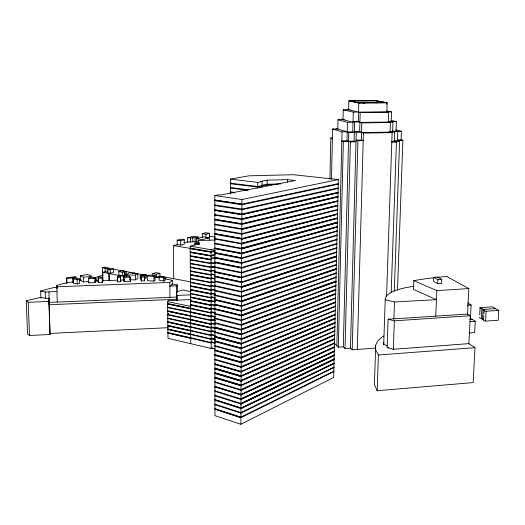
<?xml version="1.0" encoding="UTF-8"?>
<svg xmlns="http://www.w3.org/2000/svg" width="525" height="525" viewBox="0 0 525 525"><rect width="100%" height="100%" fill="white"/><g stroke="black" fill="none" stroke-linecap="round" stroke-linejoin="round"><path stroke-width="0.79" d="M230.377 193.843L230.416 179.117L248.83 175.823L293.429 174.72L338.356 179.563L333.67 377.436L240.87 424.272L214.981 415.656L214.85 195.562L218.702 194.814L220.703 195.024L295.299 180.541L287.588 179.642L267.14 180.154L260.577 181.401L262.021 181.571L261.975 187.3M240.87 424.272L241.94 199.526L338.356 179.563M240.916 417.677L240.916 417.106L333.933 371.044L333.92 371.549L240.916 417.677L214.85 409.146L214.85 408.588L240.916 417.106M240.936 413.136L240.936 412.571L334.025 367.027L334.012 367.533L240.936 413.136L214.85 404.696L214.85 404.138L240.936 412.571M240.955 408.594L240.962 408.023L334.123 363.005L334.11 363.51L240.955 408.594L214.85 400.24L214.85 399.683L240.962 408.023M240.982 404.04L334.202 359.481L334.215 358.982L240.982 403.469L214.843 395.22L214.843 395.778L240.982 404.04L240.982 403.469L334.103 358.982M241.001 399.479L241.001 398.908L334.313 354.946L334.3 355.451L241.001 399.479L214.843 391.309L214.843 390.751L241.001 398.908M214.961 386.827L241.008 394.859L241.027 394.334L334.405 350.903L334.399 351.409L241.021 394.912L214.837 386.833L214.837 386.275L241.027 394.334M241.041 390.331L334.491 347.36L334.504 346.854L241.047 389.76L214.837 381.787L214.837 382.344L241.041 390.331L241.047 389.76L334.392 346.861M334.582 338.743L241.08 380.527L241.087 381.143L214.83 373.347L214.83 372.783L241.093 380.572L334.694 338.737L334.681 339.248L241.087 381.143L214.955 373.341M334.681 334.674L241.1 375.92L241.106 376.543L214.83 368.839L214.83 368.274L241.113 375.966L334.793 334.668L334.779 335.18L241.106 376.543L214.948 368.832M241.132 371.93L241.132 371.352L334.891 330.599L334.878 331.104L241.132 371.93L214.823 364.317L214.823 363.753L241.132 371.352M241.152 367.31L241.159 366.726L334.989 326.517L334.976 327.022L241.152 367.31L214.823 359.789L214.823 359.225L241.159 366.726M214.942 355.248L241.165 362.631L241.178 362.099L335.081 322.429L335.068 322.941L241.178 362.677L214.817 355.254L214.817 354.683L241.178 362.099L214.942 354.683M241.198 358.037L241.198 357.453L335.18 318.334L335.167 318.846L241.198 358.037L214.817 350.707L214.817 350.136L241.198 357.453M241.218 353.391L241.224 352.807L335.278 314.226L335.265 314.744L241.218 353.391L214.817 346.152L214.81 345.581L241.224 352.807M241.244 348.731L241.244 348.147L335.377 310.118L335.363 310.636L241.244 348.731L214.81 341.591L214.81 341.02L241.244 348.147L214.935 341.02M241.29 338.802L241.283 339.393L214.804 332.443L214.804 331.872L241.29 338.802L335.573 301.882L335.56 302.4L241.283 339.393L335.449 302.4M241.329 330.015L241.336 329.424L335.764 293.619L335.757 294.131L241.329 330.015L214.797 323.262L214.797 322.685L241.336 329.424M241.356 325.31L241.356 324.726L335.862 289.472L335.856 289.99L241.356 325.31L214.797 318.655L214.797 318.078L241.356 324.726M241.375 320.604L241.375 320.014L335.961 285.324L335.954 285.843L241.375 320.604L214.791 314.042L214.791 313.464L241.375 320.014M241.395 315.879L241.402 315.289L336.059 281.164L336.053 281.689L241.395 315.879L214.791 309.422L214.791 308.844L241.402 315.289M241.421 310.564L241.421 311.154L214.791 304.789L214.791 304.211L241.421 310.564L336.158 277.003L336.151 277.522L241.421 311.154L214.915 304.789M241.441 306.416L241.448 305.826L336.262 272.829L336.249 273.354L241.441 306.416L214.784 300.149L214.784 299.572L241.448 305.826L214.909 299.565M241.467 301.672L241.467 301.074L336.361 268.656L336.348 269.174L241.467 301.672L214.784 295.503L214.784 294.925L241.467 301.074M241.487 296.914L241.493 296.317L336.459 264.469L336.446 264.994L241.487 296.914L214.777 290.85L214.777 290.266L241.493 296.317M241.513 292.149L241.513 291.552L336.558 260.275L336.545 260.8L241.513 292.149L214.777 286.184L214.777 285.6L241.513 291.552M241.559 282.588L241.559 281.991L336.755 251.875L336.742 252.4L241.559 282.588L214.771 276.826L214.771 276.242L241.559 281.991M241.585 277.2L241.579 277.797L214.771 272.134L214.771 271.55L241.585 277.2L336.86 247.662L336.847 248.187L241.579 277.797L214.896 272.134M241.605 272.993L241.605 272.396L336.958 243.442L336.945 243.968L241.605 272.993L214.764 267.435L214.764 266.844L241.605 272.396M241.625 268.183L241.631 267.586L337.057 239.21L337.043 239.741L241.625 268.183L214.764 262.723L214.764 262.139L241.631 267.586M241.651 263.366L241.651 262.762L337.155 234.977L337.142 235.508L241.651 263.366L214.758 258.005L214.758 257.421L241.651 262.762L214.882 257.414M241.671 258.536L241.677 257.933L337.26 230.738L337.247 231.269L241.671 258.536L214.758 253.28L214.758 252.689L241.677 257.933L214.882 252.689M241.697 253.7L241.697 253.089L337.358 226.485L337.345 227.017L241.697 253.7L214.751 248.548L214.751 247.951L241.697 253.089M241.717 248.85L337.45 222.764L337.457 222.232L241.723 248.24L214.751 243.206L214.751 243.803L241.717 248.85L241.723 248.24L337.345 222.232M241.743 243.994L337.549 218.505L337.562 217.967L241.743 243.383L214.745 238.455L214.745 239.046L241.743 243.994L241.743 243.383L337.45 217.973M241.769 238.514L241.762 239.124L214.745 234.281L214.745 233.691L241.769 238.514L337.66 213.701L337.647 214.233L241.762 239.124L337.536 214.233M241.789 234.248L241.789 233.638L337.765 209.423L337.752 209.954L241.789 234.248L214.745 229.51L214.745 228.913L241.789 233.638M241.815 228.749L241.808 229.359L214.738 224.733L214.738 224.136L241.815 228.749L337.864 205.137L337.851 205.675L241.808 229.359L337.739 205.675M241.835 224.464L337.956 201.383L337.969 200.845L241.835 223.853L214.738 219.345L214.738 219.942L241.835 224.464L241.835 223.853L337.851 200.845M241.854 219.562L338.054 197.085L338.067 196.547L241.861 218.945L214.732 214.541L214.732 215.145L241.854 219.562L241.861 218.945L337.956 196.547M241.881 214.646L241.881 214.029L338.172 192.242L338.159 192.78L241.881 214.646L214.732 210.335L214.732 209.731L241.881 214.029M241.907 209.724L241.907 209.107L338.271 187.924L338.264 188.468L241.907 209.724L214.725 205.518L214.725 204.914L241.907 209.107M241.927 204.789L241.933 204.173L338.376 183.606L338.363 184.144L241.913 204.763L214.725 200.688L214.725 200.084L241.933 204.173L214.85 200.084M257.729 188.094L257.775 182.372L262.021 181.571M267.087 185.883L267.14 180.154M287.556 182.09L287.588 179.642M329.93 179.025L330.829 138.036L332.312 138.016M331.472 179.399L332.594 129.006L337.811 128.933L347.202 131.808L342.038 131.887L332.594 129.006M344.531 119.615L338.021 119.72L337.805 129.117L336.23 128.645L337.641 128.625M336.866 345.778L342.038 131.887M401.087 140.3L401.408 131.296L396.027 131.375L396.368 121.603L391.184 121.669L391.512 111.93L386.899 111.976L387.201 102.743L376.477 100.728L348.83 100.912L348.6 109.784L343.238 109.83L343.002 119.667L353.023 122.253L347.445 122.325L338.021 119.72M375.92 348.095L352.203 349.821L350.451 348.154L345.05 348.541L343.291 346.848L338.317 347.202L343.357 141.455L341.821 140.943L346.973 140.851L348.534 141.363M346.973 140.851L347.445 122.325M343.291 346.848L348.764 132.458L347.202 131.985L352.767 131.906L354.362 132.372L348.764 132.458M345.05 348.541L350.398 141.881L348.541 141.271M352.767 131.906L353.292 112.133L343.238 109.83M350.398 141.881L356.016 141.783L354.126 141.173L354.637 121.99L353.043 121.57L358.293 121.505L359.914 121.925L354.637 121.99M350.451 348.154L356.272 132.28L354.375 131.722L359.645 131.644L361.561 132.202L356.272 132.28M358.293 121.505L358.798 102.946L348.83 100.912M352.203 349.821L357.919 140.726L356.062 140.142L361.338 140.05L363.221 140.634L357.919 140.726M359.645 131.644L360.176 112.501L358.549 112.127L386.899 111.851L388.658 112.225L388.329 122.069L390.397 122.542L390.075 132.116L392.123 132.661L386.551 296.743M361.338 140.05L361.823 122.896L359.901 122.397L392.956 122.01L392.634 131.558L397.806 131.48L397.484 140.713L399.597 141.31L394.288 291.093M357.295 349.447L363.431 133.094L361.548 132.549L390.075 132.116M376.149 103.031L376.222 100.761L349.374 100.944L359.061 102.907L386.722 102.716L386.669 104.272M375.683 345.548L374.568 380.33A97.637 33.049 5.1 0 0 374.699 385.363L377.212 390.744L473.163 382.587L474.987 347.694L468.877 343.632L393.337 349.283L387.128 347.537L388.106 319.226L467.565 314.088L470.295 315.735L468.851 344.085M377.212 390.744L378.381 354.979L375.834 350.103A98.326 29.932 4.6 0 1 384.018 335.875M414.179 286.263A72.037 18.605 3.6 0 0 385.212 299.768L383.703 344.525L387.529 345.581M391.204 292.392L396.447 142.085L394.387 141.487L394.715 131.952L392.634 131.407L389.557 131.453M393.888 318.872L394.492 301.967L385.212 299.768M393.337 349.283L394.354 320.834L388.106 319.226M397.491 289.944L402.892 140.333L401.107 139.834L397.267 139.899M434.162 277.705A173.309 45.609 4.9 0 0 431.097 278.073A123.368 31.644 4.3 0 0 417.08 280.107L413.779 280.652L413.431 289.393L436.459 299.663L394.492 301.967M433.781 277.279L433.604 281.367L437.673 283.71L441.538 283.474L441.722 279.353L437.614 277.049L433.781 277.279L437.857 279.582L441.722 279.353M435.724 316.326L436.852 290.594L413.779 280.652M437.673 283.71L437.857 279.582M467.532 314.757L468.851 288.579L446.749 276.485L443.632 276.747A173.309 45.609 4.9 0 0 437.279 277.364M470.407 318.714L471.109 304.946L467.703 302.899M469.724 319.423L472.054 319.266L475.25 321.28L474.659 332.574L469.212 332.955M479.712 314.954L480.099 307.604L492.627 306.843L498.75 310.452L498.192 320.27L485.54 321.09A3.452 0.938 4.3 0 1 483.564 319.85L482.554 319.213M481.852 308.667L483.079 309.409L482.554 319.266L481.327 318.498L481.852 308.667A2.861 0.742 4 0 1 480.099 307.604M483.564 319.85L483.788 315.761M483.873 314.121L484.096 310.032L483.079 309.422L495.679 308.634M485.54 321.09L486.078 311.233A3.458 0.906 4.2 0 1 484.089 310.032M50.032 334.484L48.91 301.429L49.186 298.18L45.413 298.325L40.884 297.347L26.25 300.772L27.523 333.782L29.479 335.482L50.032 334.484L48.989 300.477M48.969 291.834L49.133 304.723L176.866 299.25L176.413 285.876L177.424 284.957L172.377 283.992L169.831 286.171L176.413 285.876M49.324 302.393L57.225 302.078L56.871 285.502L66.714 282.653L73.041 282.004M66.688 277.856L66.59 278.565L76.611 277.397L75.469 276.642L66.688 277.856L66.859 283.533M190.634 319.817L167.678 314.895L168.413 313.281M167.678 314.895L168.42 313.733M212.684 347.891L211.201 348.502L167.993 338.31L167.619 301.658L168.348 300.576L191.034 299.552M177.424 284.957L177.476 291.828L176.466 292.773L176.879 300.851M56.733 286.801L169.792 282.43L172.344 280.284L164.332 278.768M126.564 276.636L126.538 275.002L129.55 272.587L132.884 273.282L137.721 273.466L137.799 278.276L135.594 279.871L129.59 279.759M154.002 281.085L155.131 280.199L155.072 275.474L148.47 275.087L147.322 275.947L147.387 280.685L154.002 281.085L153.943 276.34L155.072 275.474M126.538 275.002L135.509 275.028L137.721 273.466M240.942 408.542L333.998 363.517M240.968 403.994L334.097 359.487M240.988 398.862L334.202 354.952M240.988 399.433L334.189 355.451M241.008 394.859L334.287 351.415M241.139 367.264L334.865 327.029M241.165 362.631L334.963 322.941M335.068 318.334L241.185 357.413L214.942 350.136M241.205 353.345L335.153 314.744M241.323 329.385L335.652 293.619M241.343 324.686L335.751 289.478M241.382 315.847L335.934 281.689M335.947 281.17L241.388 315.256L214.915 308.838M241.454 301.632L336.236 269.181M241.454 301.042L336.249 268.656M336.532 256.607L241.52 287.339L214.771 281.512L214.771 280.921L241.539 286.775L336.656 256.075L336.643 256.607L241.533 287.372L241.539 286.775L336.545 256.082M163.721 281.033L165.099 280.599L165.067 277.377L160.834 276.419L159.082 276.957L159.121 280.179L163.721 281.033L163.682 277.804L165.067 277.377M146.206 274.818L144.48 275.1L144.526 278.197L145.031 278.289L146.245 277.909L146.206 274.818L143.62 274.358L140.175 275.415L140.221 278.512M95.078 279.7L97.394 278.985L94.592 278.493M102.998 275.021L93.824 278.047M144.48 275.1L142.249 275.789L140.175 275.415M122.653 275.645L126.302 274.798L126.236 271.458L121.643 270.644L118.794 271.622L118.86 274.962L122.653 275.645L122.588 272.298L126.236 271.458M154.33 276.701L156.64 277.134L159.941 276.137L190.89 281.925M152.782 275.71L152.755 273.61L156.607 274.326L159.908 273.341L159.948 276.478M152.755 273.61L156.063 272.632L159.908 273.341M72.785 278.27L74.242 278.552L73.244 278.834L73.369 283.192L77.241 283.953L79.577 283.277L79.452 278.913L74.123 277.889L72.785 278.27L72.909 282.621M132.267 273.65L134.269 273.059L136.946 273.558M215.014 256.994L211.083 258.136L215.027 258.818M73.244 278.834L77.116 279.582L79.452 278.913M215.007 254.363L211.089 255.511L190.148 251.895L190.148 252.374L211.089 255.99L215.007 254.842M211.07 251.632L215.007 250.523M214.882 250.589L211.083 251.652L190.129 248.095L190.129 248.574L211.083 252.138L214.882 251.068M215.007 251.002L211.07 252.112L190.234 248.568M190.752 343.573L190.221 246.179L211.07 249.683L215.007 248.594M337.234 227.023L241.684 253.667L214.882 248.542M110.243 273.276L113.597 272.344L113.525 268.885L111.129 268.426L107.769 269.345L107.842 272.81L110.243 273.276L110.171 269.804L113.525 268.885M197.813 243.817L198.168 243.718L194.827 243.187L194.834 245.319M102.966 281.256L102.756 272.304L105.177 271.635L107.277 272.055L107.205 268.597L109.305 268.039L104.508 267.1L102.401 267.652L102.703 280.822M194.827 243.187L197.82 242.373M102.756 272.304L124.694 276.623M183.855 242.806C188.088 241.27 192.458 242.353 196.724 241.487M241.703 248.817L337.332 222.764M173.69 278.926L173.394 245.615L177.207 244.591L180.725 245.162L184.321 244.191L184.295 239.781L180.777 239.229L177.168 240.181L177.207 245.077M207.336 238.042L209.429 237.477L209.423 233.284L205.793 232.739L202.289 233.658L202.302 237.864M209.357 240.634L209.35 237.759L202.335 239.662L196.507 238.757L196.527 243.095M196.507 238.757L203.556 236.873L209.35 237.759M190.221 246.179L199.684 243.633L198.089 240.581L215.119 240.023M40.917 298.318L40.655 291.021L53.137 287.674L57.179 287.523M187.674 242.662L187.648 237.773C191.225 238.173 194.768 237.897 198.286 237.064L198.293 238.658M177.168 240.181L180.692 240.732L184.295 239.781M202.289 233.658L205.925 234.209L209.423 233.284M187.648 237.773L193.279 236.296L198.286 237.064M338.048 192.78L241.868 214.62L214.856 210.335M261.378 185.922L267.146 184.793L267.153 184.249L261.384 185.377M78.875 280.35L81.198 279.989M80.614 275.691L83.416 277.213L92.177 276.373L87.557 274.45L80.614 275.691L80.745 280.475L83.547 282.023L89.086 281.341M387.128 347.537L388.566 347.412M378.381 354.979L474.987 347.694M394.354 320.834L470.295 315.735M469.783 321.648L475.25 321.28M436.852 290.594L468.851 288.579M467.217 305.189L471.109 304.946M486.078 311.233L498.75 310.452M50.111 333.421L168.105 327.692M57.225 302.078L176.505 297.078M123.841 276.905L123.972 277.397L130.226 277.141L130.298 281.348L124.051 281.61L123.841 276.905L124.596 276.872L124.412 276.196L129.209 275.999L129.426 276.741L130.226 277.141M176.833 294.912L177.037 295.411L190.739 294.833M26.25 300.772L28.212 302.302L48.91 301.429M117.705 276.399L120.409 276.288L120.77 281.722L117.443 281.859L117.246 277.095L117.843 277.069L117.705 276.399L117.731 277.817M117.246 277.095L117.357 277.587L120.684 277.449M117.338 281.361L117.928 281.334M140.864 275.96L144.06 275.835L144.428 277.036L144.48 280.868L141.264 280.993L140.864 275.96L141.264 280.993M141.205 277.161L144.428 277.036M94.644 281.072L98.549 280.921M102.454 280.77L117.705 280.186M120.14 280.094L124.195 279.937M40.655 291.021L45.189 291.979L56.884 291.533M102.158 277.646L101.187 277.679L101.122 276.964L98.26 277.062L98.457 282.581L102.303 282.443L102.158 277.646L102.204 278.112L98.352 278.25L98.26 277.062M89.138 282.437L88.574 282.457L88.587 282.89L95.104 282.647L94.972 277.922L93.857 277.961L93.831 277.364L89.007 277.541L89.027 278.197L88.469 278.217L88.587 282.89M267.1 184.236L281 183.888M267.094 184.787L274.477 184.603M276.084 184.544L277.718 184.505M393.796 140.779L397.484 140.713M343.357 141.455L354.126 141.173M397.497 140.431L402.892 140.333M394.387 141.402L399.597 141.31M391.296 141.54L394.387 141.487M391.801 142.163L396.447 142.085M392.346 131.073L397.806 131.48M390.075 132.018L394.715 131.952M363.431 133.094L392.123 132.661M342.923 119.188L341.401 119.208L343.002 119.634M388.113 121.629L392.956 122.01M361.823 122.896L390.397 122.542M353.292 112.133L358.549 112.081L346.973 109.325L348.593 109.312M360.176 112.501L388.658 112.225M348.607 109.699L350.227 109.686M357.361 102.723L362.014 102.69L364.639 103.215M358.798 102.946L387.201 102.743M147.322 275.947L153.943 276.34M230.416 179.117L257.775 182.372M248.798 189.833L230.278 187.523L230.278 188.068L247.99 190.28M234.38 192.373L230.272 191.861L230.265 192.399L234.38 192.911M214.85 195.562L241.94 199.526M209.606 236.237L215.211 237.09M173.394 245.615L189.945 248.299M214.863 219.338L241.822 223.827M190.253 252.368L211.076 255.97M211.096 259.363L190.168 255.688L190.175 256.167L211.096 259.842M190.273 256.161L211.083 259.816M215.033 263.143L210.984 262.454L210.984 262.933L215.033 263.622M214.869 233.684L241.756 238.488M211.102 263.202L190.188 259.481L190.194 259.954L211.102 263.688M215.033 266.995L210.984 266.293L210.991 266.772L214.948 267.481M211.089 266.766L215.033 267.474M118.794 271.622L122.588 272.298M211.102 267.041L190.214 263.261L190.214 263.734L211.102 267.527M215.033 270.841L210.991 270.126L210.991 270.605L215.033 271.32M211.109 270.88L190.234 267.041L190.234 267.514L211.109 271.359M215.04 274.673L210.998 273.958L210.998 274.431L215.04 275.152M159.082 276.957L163.682 277.804M376.222 100.761L386.722 102.716M211.116 274.706L190.253 270.808L190.253 271.281L211.116 275.185M215.04 278.506L211.004 277.777L211.004 278.257L215.04 278.985M190.378 274.575L211.109 278.499L190.273 274.575L190.273 275.048L211.122 279.005M113.866 269.24L143.502 274.838M145.911 275.29L148.312 275.743M154.718 276.957L159.528 277.863M215.04 282.338L211.011 281.597L211.011 282.069L215.04 282.811M107.769 269.345L110.171 269.804M211.122 282.345L190.293 278.335L190.299 278.808L211.129 282.817M215.04 286.158L211.011 285.403L211.017 285.882L215.047 286.637M191.008 291.618L182.51 289.99L177.122 291.756L177.476 291.828M211.129 286.151L190.312 282.089L190.319 282.562L211.129 286.63M102.401 267.652L107.205 268.597M215.047 289.971L211.017 289.209L211.017 289.682L215.047 290.45M190.437 285.836L211.122 289.931M211.135 289.957L190.339 285.843L190.339 286.309L211.135 290.43M215.047 293.783L211.024 293.009L211.024 293.482L214.968 294.262M211.129 293.482L215.047 294.256M190.457 289.577L211.129 293.724L190.358 289.583L190.358 290.049L211.142 294.23M215.047 297.583L211.03 296.802L211.03 297.275L214.968 298.069M211.135 297.268L215.047 298.062M95.104 280.494L98.254 281.124M214.889 262.132L241.612 267.553M211.148 297.544L190.378 293.324L190.378 293.79L211.148 298.023M215.053 301.383L211.037 300.589L211.037 301.061L214.968 301.862M211.135 301.055L215.053 301.855M167.619 301.658L190.549 306.351M190.496 297.052L211.135 301.304L190.398 297.052L190.398 297.517L211.148 301.809M215.053 305.176L211.037 304.369L211.043 304.841L215.053 305.648M190.568 308.241L167.56 303.502L167.567 303.955L190.575 308.7L167.646 303.949M190.595 311.948L167.6 307.151L167.6 307.611L190.595 312.414M190.523 300.772L211.142 305.084L190.418 300.779L190.424 301.245L211.155 305.589M215.053 308.963L211.043 308.149L211.043 308.615L215.053 309.435M386.899 110.959L391.512 111.93M211.162 308.89L190.437 304.5L190.444 304.966L211.162 309.363L190.542 304.959M211.155 311.909L215.06 312.743M214.974 312.749L211.05 311.916L211.05 312.388L215.06 313.208M190.614 315.656L167.632 310.8L167.639 311.259L190.614 316.116M167.718 311.246L190.601 316.089M214.896 276.235L241.546 281.958M211.168 312.657L190.457 308.214L190.463 308.68L211.168 313.13M215.06 316.516L211.057 315.683L211.057 316.148L214.974 316.995M211.162 316.148L215.06 316.988M167.672 314.442L190.634 319.351M190.654 323.505L167.711 318.531L167.711 318.078L211.175 327.646M190.582 311.922L211.162 316.391L190.477 311.922L190.483 312.388L211.175 316.89M211.162 319.436L215.06 320.283M214.981 320.289L211.063 319.436L211.063 319.909L215.06 320.755M211.175 320.178L190.503 315.63L190.503 316.089L211.175 320.65M215.066 324.043L211.063 323.19L211.063 323.662L215.066 324.516M190.673 326.734L167.744 321.707L167.751 322.166L190.673 327.193M167.829 322.153L190.667 327.167M190.693 330.415L167.783 325.336L167.783 325.789L190.693 330.875M167.862 325.776L190.687 330.848M211.181 323.932L190.523 319.325L190.523 319.791L211.181 324.404M190.627 319.784L211.168 324.371M215.066 327.803L211.07 326.937L211.07 327.41L214.981 328.283M211.175 327.403L215.066 328.269M211.188 327.679L190.542 323.019L190.542 323.479L211.188 328.145M211.181 330.678L215.066 331.557M214.988 331.564L211.076 330.684L211.076 331.15L215.066 332.023M190.713 334.09L167.816 328.958L167.823 329.411L190.719 334.55L167.902 329.398M190.732 337.765L167.856 332.568L167.862 333.021L190.739 338.225L167.934 333.014M211.194 331.419L190.562 326.707L190.562 327.167L211.194 331.885M215.073 335.298L211.083 334.418L211.083 334.884L215.073 335.77M211.194 335.153L190.582 330.389L190.582 330.848L211.194 335.619M215.073 339.038L211.083 338.146L211.089 338.612L214.988 339.517M211.188 338.612L215.073 339.504M211.201 338.887L190.601 334.064L190.608 334.523L211.201 339.347M211.194 341.867L215.073 342.773M214.994 342.786L211.089 341.873L211.089 342.339L215.073 343.238M211.207 342.608L190.621 337.739L190.627 338.198L211.207 343.074M211.201 348.023L215.079 348.941M391.046 120.33L396.368 121.603M395.784 129.852L401.408 131.296M214.928 327.278L241.297 334.077L335.665 297.754L335.659 298.272L241.31 334.707L214.804 327.856L214.804 327.278L241.31 334.123L241.31 334.707L214.928 327.849M214.928 336.446L241.251 343.442L335.475 306.003L335.462 306.521L241.264 344.065L214.81 337.024L214.81 336.453L241.264 343.481L241.264 344.065L214.928 337.017M214.948 364.311L241.119 371.884M214.948 368.268L241.1 375.92M214.955 372.783L241.08 380.527M214.955 377.285L241.054 385.12L334.602 342.799L334.589 343.311L241.067 385.744L214.83 377.849L214.83 377.291L241.067 385.166L241.067 385.744L214.955 377.849M214.968 399.683L240.949 407.977M214.974 409.139L240.903 417.624M330.829 138.036L332.384 138.561M470.157 318.275L472.041 319.463M334.077 343.048L338.317 347.202M198.102 242.445L199.054 244.296M198.975 244.289L198.023 242.432L198.66 244.138M198.102 242.911L198.739 244.145M144.119 279.648L144.48 280.868M130.298 281.348L130.095 276.714M120.494 280.54L120.77 281.722M102.257 281.971L102.303 282.443M94.972 277.922L95.005 278.401L88.482 278.637L88.469 278.217M95.078 282.155L95.104 282.647M28.212 302.302L29.479 335.482M45.189 291.979L45.413 298.325M56.871 285.502L56.976 288.645M66.609 278.421L66.734 283.336M83.416 277.213L83.547 282.023M77.116 279.582L77.241 283.953M98.352 278.25L98.457 282.581M105.098 268.183L105.184 272.062M109.2 273.341L109.357 280.652M108.767 273.459L108.931 280.77M125.127 271.786L125.186 275.133M124.609 271.694L124.674 275.041M123.972 277.397L124.051 281.61M117.357 277.587L117.443 281.859M135.509 275.028L135.594 279.871M144.985 275.192L145.031 278.289M156.607 274.326L156.64 277.134M172.344 280.284L172.384 285.101M169.792 282.43L169.936 297.386M180.692 240.732L180.725 245.162M177.037 295.411L177.076 300.274M190.378 238.199L190.398 242.215M198.089 240.581L198.109 244.676M195.129 237.897L195.149 241.913M192.839 237.549L192.859 241.552M205.925 234.209L205.931 237.72M211.07 249.683L211.201 348.502M481.327 318.498A2.855 0.768 4.2 0 1 479.581 317.402M383.703 344.525A71.393 21.571 4.2 0 1 383.998 342.3M230.291 183.179L230.291 183.724L257.755 187.09L262.1 186.244L262.106 185.692L257.742 186.519L230.291 183.179"/></g></svg>
